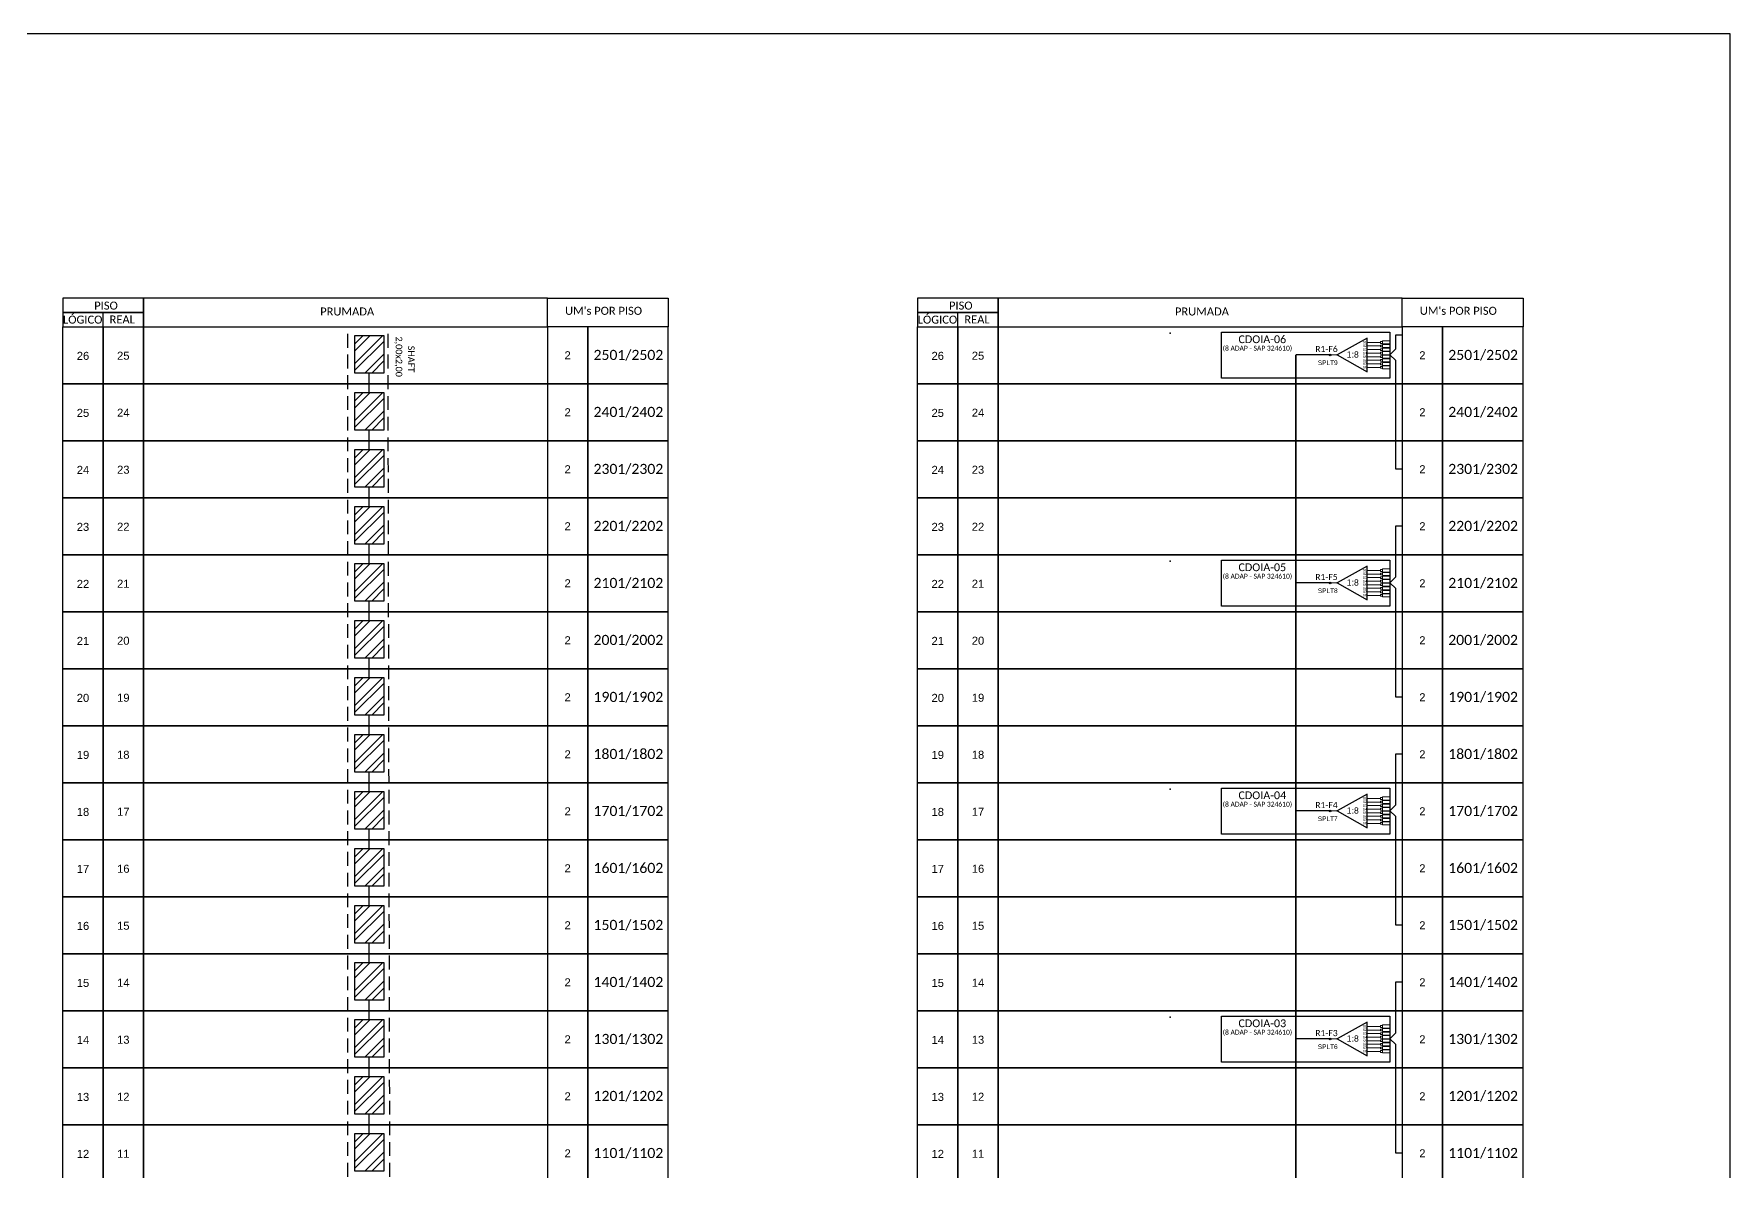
# Model space of a CAD drawing. Header units: millimetres. Extents: x 3753 to 6511, y 627 to 1221.
# Drawn here: x 4100.1 to 4591.4, y 892.2 to 1221.5 of the extents above; entities that cross this region are included whole.
import ezdxf
from ezdxf.enums import TextEntityAlignment as Align

# ---------------------------------------------------------------- set-up
doc = ezdxf.new("R2010")
doc.units = ezdxf.units.MM
doc.linetypes.add('DASHED', pattern=[0.75, 0.5, -0.25])
doc.styles.add('ARIAL', font='arial.ttf')
doc.styles.add('WMF-Calibri0', font='CALIBRI.TTF')

# ---------------------------------------------------------------- blocks, each defined once
blk = doc.blocks.new('SPLITTER_')
blk.add_point((0, 0))
at = {"style": 'ARIAL', "flags": 4}
blk.add_attdef('SPLT', (0, -3.26), '', height=1.5, dxfattribs=at)
blk = doc.blocks.new('A$C415C251F')
at = {"color": 3}
blk.add_point((0, 0), dxfattribs=at)
blk = doc.blocks.new('LEG_CDOIA8_C-SPLT_ESQ')
at = {"color": 3, "extrusion": (0, 0, -1), "xscale": -1, "zscale": -1}
blk.add_blockref('A$C415C251F', (0, 0), dxfattribs=at)
at = {"color": 1, "style": 'WMF-Calibri0', "flags": 4}
blk.add_attdef('MODELO', text='', height=1.5, dxfattribs=at).set_placement((22.54, -4.54), align=Align.CENTER)
blk.add_attdef('CDO', (21.44, -2.61), '', height=2, dxfattribs=at)
at = {"style": 'ARIAL', "flags": 4}
blk.add_attdef('SPLITAGEM', text='', height=1.5, dxfattribs=at).set_placement((18.61, -12.59), align=Align.CENTER)

msp = doc.modelspace()

# ---------------------------------------------------------------- hatches: boundary and pattern name
at = {"lineweight": 30}
h = msp.add_hatch(dxfattribs=at)
h.set_pattern_fill('STEEL', color=1, scale=1.26, style=0)
h.set_pattern_definition([(45, (-1122.4944, 402.4386), (-2.8287807, 2.8287807), []), (45, (-1122.4944, 404.439), (-2.8287807, 2.8287807), [])])
h.paths.add_polyline_path([(4193.09, 1134.15), (4201.44, 1134.15), (4201.44, 1123.29), (4193.09, 1123.29)])
h = msp.add_hatch(color=3)
h.dxf.hatch_style = 1
edge = h.paths.add_edge_path()
edge.add_arc((4475.58, 1128.52), 0.23, 0, 360)
h = msp.add_hatch(dxfattribs=at)
h.set_pattern_fill('STEEL', color=1, scale=1.26, style=0)
h.set_pattern_definition([(45, (-1122.4944, 385.9357), (-2.8287807, 2.8287807), []), (45, (-1122.4944, 387.936), (-2.8287807, 2.8287807), [])])
h.paths.add_polyline_path([(4193.09, 1117.65), (4201.44, 1117.65), (4201.44, 1106.79), (4193.09, 1106.79)])
h = msp.add_hatch(dxfattribs=at)
h.set_pattern_fill('STEEL', color=1, scale=1.26, style=0)
h.set_pattern_definition([(45, (-1122.4944, 369.433), (-2.8287807, 2.8287807), []), (45, (-1122.4944, 371.433), (-2.8287807, 2.8287807), [])])
h.paths.add_polyline_path([(4193.09, 1101.14), (4201.44, 1101.14), (4201.44, 1090.28), (4193.09, 1090.28)])
h = msp.add_hatch(dxfattribs=at)
h.set_pattern_fill('STEEL', color=1, scale=1.26, style=0)
h.set_pattern_definition([(45, (-1122.4944, 352.93), (-2.8287807, 2.8287807), []), (45, (-1122.4944, 354.9303), (-2.8287807, 2.8287807), [])])
h.paths.add_polyline_path([(4193.09, 1084.64), (4201.44, 1084.64), (4201.44, 1073.78), (4193.09, 1073.78)])
h = msp.add_hatch(dxfattribs=at)
h.set_pattern_fill('STEEL', color=1, scale=1.26, style=0)
h.set_pattern_definition([(45, (-1122.4944, 336.427), (-2.8287807, 2.8287807), []), (45, (-1122.4944, 338.4274), (-2.8287807, 2.8287807), [])])
h.paths.add_polyline_path([(4193.09, 1068.14), (4201.44, 1068.14), (4201.44, 1057.28), (4193.09, 1057.28)])
h = msp.add_hatch(color=3)
h.dxf.hatch_style = 1
edge = h.paths.add_edge_path()
edge.add_arc((4475.58, 1062.51), 0.23, 0, 360)
h = msp.add_hatch(dxfattribs=at)
h.set_pattern_fill('STEEL', color=1, scale=1.26, style=0)
h.set_pattern_definition([(45, (-1122.4944, 319.9243), (-2.8287807, 2.8287807), []), (45, (-1122.4944, 321.9246), (-2.8287807, 2.8287807), [])])
h.paths.add_polyline_path([(4193.09, 1051.64), (4201.44, 1051.64), (4201.44, 1040.78), (4193.09, 1040.78)])
h = msp.add_hatch(dxfattribs=at)
h.set_pattern_fill('STEEL', color=1, scale=1.26, style=0)
h.set_pattern_definition([(45, (-1122.4944, 303.4215), (-2.8287807, 2.8287807), []), (45, (-1122.4944, 305.4217), (-2.8287807, 2.8287807), [])])
h.paths.add_polyline_path([(4193.09, 1035.13), (4201.44, 1035.13), (4201.44, 1024.27), (4193.09, 1024.27)])
h = msp.add_hatch(dxfattribs=at)
h.set_pattern_fill('STEEL', color=1, scale=1.26, style=0)
h.set_pattern_definition([(45, (-1122.4944, 286.9186), (-2.8287807, 2.8287807), []), (45, (-1122.4944, 288.919), (-2.8287807, 2.8287807), [])])
h.paths.add_polyline_path([(4193.09, 1018.63), (4201.44, 1018.63), (4201.44, 1007.77), (4193.09, 1007.77)])
h = msp.add_hatch(dxfattribs=at)
h.set_pattern_fill('STEEL', color=1, scale=1.26, style=0)
h.set_pattern_definition([(45, (-1122.4944, 270.4158), (-2.8287807, 2.8287807), []), (45, (-1122.4944, 272.416), (-2.8287807, 2.8287807), [])])
h.paths.add_polyline_path([(4193.09, 1002.13), (4201.44, 1002.13), (4201.44, 991.27), (4193.09, 991.27)])
h = msp.add_hatch(color=3)
h.dxf.hatch_style = 1
edge = h.paths.add_edge_path()
edge.add_arc((4475.58, 996.5), 0.23, 0, 360)
h = msp.add_hatch(dxfattribs=at)
h.set_pattern_fill('STEEL', color=1, scale=1.26, style=0)
h.set_pattern_definition([(45, (-1122.4944, 253.913), (-2.8287807, 2.8287807), []), (45, (-1122.4944, 255.913), (-2.8287807, 2.8287807), [])])
h.paths.add_polyline_path([(4193.09, 985.63), (4201.44, 985.63), (4201.44, 974.76), (4193.09, 974.76)])
h = msp.add_hatch(dxfattribs=at)
h.set_pattern_fill('STEEL', color=1, scale=1.26, style=0)
h.set_pattern_definition([(45, (-1122.4944, 237.41), (-2.8287807, 2.8287807), []), (45, (-1122.4944, 239.4103), (-2.8287807, 2.8287807), [])])
h.paths.add_polyline_path([(4193.09, 969.12), (4201.44, 969.12), (4201.44, 958.26), (4193.09, 958.26)])
h = msp.add_hatch(dxfattribs=at)
h.set_pattern_fill('STEEL', color=1, scale=1.26, style=0)
h.set_pattern_definition([(45, (-1122.4944, 220.9072), (-2.8287807, 2.8287807), []), (45, (-1122.4944, 222.9075), (-2.8287807, 2.8287807), [])])
h.paths.add_polyline_path([(4193.09, 952.62), (4201.44, 952.62), (4201.44, 941.76), (4193.09, 941.76)])
h = msp.add_hatch(dxfattribs=at)
h.set_pattern_fill('STEEL', color=1, scale=1.26, style=0)
h.set_pattern_definition([(45, (-1122.4944, 204.4044), (-2.8287807, 2.8287807), []), (45, (-1122.4944, 206.4046), (-2.8287807, 2.8287807), [])])
h.paths.add_polyline_path([(4193.09, 936.12), (4201.44, 936.12), (4201.44, 925.26), (4193.09, 925.26)])
h = msp.add_hatch(color=3)
h.dxf.hatch_style = 1
edge = h.paths.add_edge_path()
edge.add_arc((4475.58, 930.49), 0.23, 0, 360)
h = msp.add_hatch(dxfattribs=at)
h.set_pattern_fill('STEEL', color=1, scale=1.26, style=0)
h.set_pattern_definition([(45, (-1122.4944, 187.9015), (-2.8287807, 2.8287807), []), (45, (-1122.4944, 189.9018), (-2.8287807, 2.8287807), [])])
h.paths.add_polyline_path([(4193.09, 919.61), (4201.44, 919.61), (4201.44, 908.75), (4193.09, 908.75)])
h = msp.add_hatch(dxfattribs=at)
h.set_pattern_fill('STEEL', color=1, scale=1.26, style=0)
h.set_pattern_definition([(45, (-1122.4944, 171.3987), (-2.8287807, 2.8287807), []), (45, (-1122.4944, 173.399), (-2.8287807, 2.8287807), [])])
h.paths.add_polyline_path([(4193.09, 903.11), (4201.44, 903.11), (4201.44, 892.25), (4193.09, 892.25)])

# ---------------------------------------------------------------- linework, layer by layer
at = {"color": 5}
msp.add_line((4475.58, 1128.52), (4465.61, 1128.52), dxfattribs=at)
at = {"linetype": 'Continuous'}
msp.add_lwpolyline([(4591.4, 1221.45), (3752.84, 1221.45), (3752.84, 627.45), (4591.4, 627.45), (4591.4, 1221.45)], dxfattribs=at)
at = {"color": 0}
for points in [[(4108.5, 1140.83), (4131.83, 1140.83), (4131.83, 1144.98), (4108.5, 1144.98)], [(4356.08, 1140.83), (4379.41, 1140.83), (4379.41, 1144.98), (4356.08, 1144.98)], [(4108.5, 1136.69), (4131.83, 1136.69), (4131.83, 1140.83), (4108.5, 1140.83)], [(4356.08, 1136.69), (4379.41, 1136.69), (4379.41, 1140.83), (4356.08, 1140.83)]]:
    msp.add_lwpolyline(points, close=True, dxfattribs=at)
for points in [[(4131.83, 1136.69), (4248.87, 1136.69), (4248.87, 1144.98), (4131.83, 1144.98), (4131.83, 1144.98), (4131.83, 1136.69)], [(4248.87, 1136.69), (4248.87, 1144.98)], [(4379.41, 1136.69), (4496.45, 1136.69), (4496.45, 1144.98), (4379.41, 1144.98), (4379.41, 1144.98), (4379.41, 1136.69)], [(4120.16, 1136.69), (4120.16, 1140.83)], [(4367.74, 1136.69), (4367.74, 1140.83)]]:
    msp.add_lwpolyline(points)
for points in [[(4248.87, 1144.98), (4283.86, 1144.98), (4283.86, 1136.69), (4248.87, 1136.69)], [(4496.45, 1144.98), (4531.44, 1144.98), (4531.44, 1136.69), (4496.45, 1136.69)], [(4108.5, 1136.69), (4120.16, 1136.69), (4120.16, 1120.18), (4108.5, 1120.18)], [(4120.16, 1136.69), (4131.83, 1136.69), (4131.83, 1120.18), (4120.16, 1120.18)], [(4131.83, 1136.69), (4248.87, 1136.69), (4248.87, 1120.18), (4131.83, 1120.18)], [(4260.53, 1136.69), (4248.87, 1136.69), (4248.87, 1120.18), (4260.53, 1120.18)], [(4283.86, 1136.69), (4260.53, 1136.69), (4260.53, 1120.18), (4283.86, 1120.18)], [(4356.08, 1136.69), (4367.74, 1136.69), (4367.74, 1120.18), (4356.08, 1120.18)], [(4367.74, 1136.69), (4379.41, 1136.69), (4379.41, 1120.18), (4367.74, 1120.18)], [(4379.41, 1136.69), (4496.45, 1136.69), (4496.45, 1120.18), (4379.41, 1120.18)], [(4508.11, 1136.69), (4496.45, 1136.69), (4496.45, 1120.18), (4508.11, 1120.18)], [(4531.44, 1136.69), (4508.11, 1136.69), (4508.11, 1120.18), (4531.44, 1120.18)], [(4108.5, 1120.18), (4120.16, 1120.18), (4120.16, 1103.68), (4108.5, 1103.68)], [(4120.16, 1120.18), (4131.83, 1120.18), (4131.83, 1103.68), (4120.16, 1103.68)], [(4131.83, 1120.18), (4248.87, 1120.18), (4248.87, 1103.68), (4131.83, 1103.68)], [(4260.53, 1120.18), (4248.87, 1120.18), (4248.87, 1103.68), (4260.53, 1103.68)], [(4283.86, 1120.18), (4260.53, 1120.18), (4260.53, 1103.68), (4283.86, 1103.68)], [(4356.08, 1120.18), (4367.74, 1120.18), (4367.74, 1103.68), (4356.08, 1103.68)], [(4367.74, 1120.18), (4379.41, 1120.18), (4379.41, 1103.68), (4367.74, 1103.68)], [(4379.41, 1120.18), (4496.45, 1120.18), (4496.45, 1103.68), (4379.41, 1103.68)], [(4508.11, 1120.18), (4496.45, 1120.18), (4496.45, 1103.68), (4508.11, 1103.68)], [(4531.44, 1120.18), (4508.11, 1120.18), (4508.11, 1103.68), (4531.44, 1103.68)], [(4108.5, 1103.68), (4120.16, 1103.68), (4120.16, 1087.18), (4108.5, 1087.18)], [(4120.16, 1103.68), (4131.83, 1103.68), (4131.83, 1087.18), (4120.16, 1087.18)], [(4131.83, 1103.68), (4248.87, 1103.68), (4248.87, 1087.18), (4131.83, 1087.18)], [(4260.53, 1103.68), (4248.87, 1103.68), (4248.87, 1087.18), (4260.53, 1087.18)], [(4283.86, 1103.68), (4260.53, 1103.68), (4260.53, 1087.18), (4283.86, 1087.18)], [(4356.08, 1103.68), (4367.74, 1103.68), (4367.74, 1087.18), (4356.08, 1087.18)], [(4367.74, 1103.68), (4379.41, 1103.68), (4379.41, 1087.18), (4367.74, 1087.18)], [(4379.41, 1103.68), (4496.45, 1103.68), (4496.45, 1087.18), (4379.41, 1087.18)], [(4508.11, 1103.68), (4496.45, 1103.68), (4496.45, 1087.18), (4508.11, 1087.18)], [(4531.44, 1103.68), (4508.11, 1103.68), (4508.11, 1087.18), (4531.44, 1087.18)], [(4108.5, 1087.18), (4120.16, 1087.18), (4120.16, 1070.67), (4108.5, 1070.67)], [(4120.16, 1087.18), (4131.83, 1087.18), (4131.83, 1070.67), (4120.16, 1070.67)], [(4131.83, 1087.18), (4248.87, 1087.18), (4248.87, 1070.67), (4131.83, 1070.67)], [(4260.53, 1087.18), (4248.87, 1087.18), (4248.87, 1070.67), (4260.53, 1070.67)], [(4283.86, 1087.18), (4260.53, 1087.18), (4260.53, 1070.67), (4283.86, 1070.67)], [(4356.08, 1087.18), (4367.74, 1087.18), (4367.74, 1070.67), (4356.08, 1070.67)], [(4367.74, 1087.18), (4379.41, 1087.18), (4379.41, 1070.67), (4367.74, 1070.67)], [(4379.41, 1087.18), (4496.45, 1087.18), (4496.45, 1070.67), (4379.41, 1070.67)], [(4508.11, 1087.18), (4496.45, 1087.18), (4496.45, 1070.67), (4508.11, 1070.67)], [(4531.44, 1087.18), (4508.11, 1087.18), (4508.11, 1070.67), (4531.44, 1070.67)], [(4108.5, 1070.67), (4120.16, 1070.67), (4120.16, 1054.17), (4108.5, 1054.17)], [(4120.16, 1070.67), (4131.83, 1070.67), (4131.83, 1054.17), (4120.16, 1054.17)], [(4131.83, 1070.67), (4248.87, 1070.67), (4248.87, 1054.17), (4131.83, 1054.17)], [(4260.53, 1070.67), (4248.87, 1070.67), (4248.87, 1054.17), (4260.53, 1054.17)], [(4283.86, 1070.67), (4260.53, 1070.67), (4260.53, 1054.17), (4283.86, 1054.17)], [(4356.08, 1070.67), (4367.74, 1070.67), (4367.74, 1054.17), (4356.08, 1054.17)], [(4367.74, 1070.67), (4379.41, 1070.67), (4379.41, 1054.17), (4367.74, 1054.17)], [(4379.41, 1070.67), (4496.45, 1070.67), (4496.45, 1054.17), (4379.41, 1054.17)], [(4508.11, 1070.67), (4496.45, 1070.67), (4496.45, 1054.17), (4508.11, 1054.17)], [(4531.44, 1070.67), (4508.11, 1070.67), (4508.11, 1054.17), (4531.44, 1054.17)], [(4108.5, 1054.17), (4120.16, 1054.17), (4120.16, 1037.67), (4108.5, 1037.67)], [(4120.16, 1054.17), (4131.83, 1054.17), (4131.83, 1037.67), (4120.16, 1037.67)], [(4131.83, 1054.17), (4248.87, 1054.17), (4248.87, 1037.67), (4131.83, 1037.67)], [(4260.53, 1054.17), (4248.87, 1054.17), (4248.87, 1037.67), (4260.53, 1037.67)], [(4283.86, 1054.17), (4260.53, 1054.17), (4260.53, 1037.67), (4283.86, 1037.67)], [(4356.08, 1054.17), (4367.74, 1054.17), (4367.74, 1037.67), (4356.08, 1037.67)], [(4367.74, 1054.17), (4379.41, 1054.17), (4379.41, 1037.67), (4367.74, 1037.67)], [(4379.41, 1054.17), (4496.45, 1054.17), (4496.45, 1037.67), (4379.41, 1037.67)], [(4508.11, 1054.17), (4496.45, 1054.17), (4496.45, 1037.67), (4508.11, 1037.67)], [(4531.44, 1054.17), (4508.11, 1054.17), (4508.11, 1037.67), (4531.44, 1037.67)], [(4108.5, 1037.67), (4120.16, 1037.67), (4120.16, 1021.17), (4108.5, 1021.17)], [(4120.16, 1037.67), (4131.83, 1037.67), (4131.83, 1021.17), (4120.16, 1021.17)], [(4131.83, 1037.67), (4248.87, 1037.67), (4248.87, 1021.17), (4131.83, 1021.17)], [(4260.53, 1037.67), (4248.87, 1037.67), (4248.87, 1021.17), (4260.53, 1021.17)], [(4283.86, 1037.67), (4260.53, 1037.67), (4260.53, 1021.17), (4283.86, 1021.17)], [(4356.08, 1037.67), (4367.74, 1037.67), (4367.74, 1021.17), (4356.08, 1021.17)], [(4367.74, 1037.67), (4379.41, 1037.67), (4379.41, 1021.17), (4367.74, 1021.17)], [(4379.41, 1037.67), (4496.45, 1037.67), (4496.45, 1021.17), (4379.41, 1021.17)], [(4508.11, 1037.67), (4496.45, 1037.67), (4496.45, 1021.17), (4508.11, 1021.17)], [(4531.44, 1037.67), (4508.11, 1037.67), (4508.11, 1021.17), (4531.44, 1021.17)], [(4108.5, 1021.17), (4120.16, 1021.17), (4120.16, 1004.66), (4108.5, 1004.66)], [(4120.16, 1021.17), (4131.83, 1021.17), (4131.83, 1004.66), (4120.16, 1004.66)], [(4131.83, 1021.17), (4248.87, 1021.17), (4248.87, 1004.66), (4131.83, 1004.66)], [(4260.53, 1021.17), (4248.87, 1021.17), (4248.87, 1004.66), (4260.53, 1004.66)], [(4283.86, 1021.17), (4260.53, 1021.17), (4260.53, 1004.66), (4283.86, 1004.66)], [(4356.08, 1021.17), (4367.74, 1021.17), (4367.74, 1004.66), (4356.08, 1004.66)], [(4367.74, 1021.17), (4379.41, 1021.17), (4379.41, 1004.66), (4367.74, 1004.66)], [(4379.41, 1021.17), (4496.45, 1021.17), (4496.45, 1004.66), (4379.41, 1004.66)], [(4508.11, 1021.17), (4496.45, 1021.17), (4496.45, 1004.66), (4508.11, 1004.66)], [(4531.44, 1021.17), (4508.11, 1021.17), (4508.11, 1004.66), (4531.44, 1004.66)], [(4108.5, 1004.66), (4120.16, 1004.66), (4120.16, 988.16), (4108.5, 988.16)], [(4120.16, 1004.66), (4131.83, 1004.66), (4131.83, 988.16), (4120.16, 988.16)], [(4131.83, 1004.66), (4248.87, 1004.66), (4248.87, 988.16), (4131.83, 988.16)], [(4260.53, 1004.66), (4248.87, 1004.66), (4248.87, 988.16), (4260.53, 988.16)], [(4283.86, 1004.66), (4260.53, 1004.66), (4260.53, 988.16), (4283.86, 988.16)], [(4356.08, 1004.66), (4367.74, 1004.66), (4367.74, 988.16), (4356.08, 988.16)], [(4367.74, 1004.66), (4379.41, 1004.66), (4379.41, 988.16), (4367.74, 988.16)], [(4379.41, 1004.66), (4496.45, 1004.66), (4496.45, 988.16), (4379.41, 988.16)], [(4508.11, 1004.66), (4496.45, 1004.66), (4496.45, 988.16), (4508.11, 988.16)], [(4531.44, 1004.66), (4508.11, 1004.66), (4508.11, 988.16), (4531.44, 988.16)], [(4108.5, 988.16), (4120.16, 988.16), (4120.16, 971.66), (4108.5, 971.66)], [(4120.16, 988.16), (4131.83, 988.16), (4131.83, 971.66), (4120.16, 971.66)], [(4131.83, 988.16), (4248.87, 988.16), (4248.87, 971.66), (4131.83, 971.66)], [(4260.53, 988.16), (4248.87, 988.16), (4248.87, 971.66), (4260.53, 971.66)], [(4283.86, 988.16), (4260.53, 988.16), (4260.53, 971.66), (4283.86, 971.66)], [(4356.08, 988.16), (4367.74, 988.16), (4367.74, 971.66), (4356.08, 971.66)], [(4367.74, 988.16), (4379.41, 988.16), (4379.41, 971.66), (4367.74, 971.66)], [(4379.41, 988.16), (4496.45, 988.16), (4496.45, 971.66), (4379.41, 971.66)], [(4508.11, 988.16), (4496.45, 988.16), (4496.45, 971.66), (4508.11, 971.66)], [(4531.44, 988.16), (4508.11, 988.16), (4508.11, 971.66), (4531.44, 971.66)], [(4108.5, 971.66), (4120.16, 971.66), (4120.16, 955.15), (4108.5, 955.15)], [(4120.16, 971.66), (4131.83, 971.66), (4131.83, 955.15), (4120.16, 955.15)], [(4131.83, 971.66), (4248.87, 971.66), (4248.87, 955.15), (4131.83, 955.15)], [(4260.53, 971.66), (4248.87, 971.66), (4248.87, 955.15), (4260.53, 955.15)], [(4283.86, 971.66), (4260.53, 971.66), (4260.53, 955.15), (4283.86, 955.15)], [(4356.08, 971.66), (4367.74, 971.66), (4367.74, 955.15), (4356.08, 955.15)], [(4367.74, 971.66), (4379.41, 971.66), (4379.41, 955.15), (4367.74, 955.15)], [(4379.41, 971.66), (4496.45, 971.66), (4496.45, 955.15), (4379.41, 955.15)], [(4508.11, 971.66), (4496.45, 971.66), (4496.45, 955.15), (4508.11, 955.15)], [(4531.44, 971.66), (4508.11, 971.66), (4508.11, 955.15), (4531.44, 955.15)], [(4108.5, 955.15), (4120.16, 955.15), (4120.16, 938.65), (4108.5, 938.65)], [(4120.16, 955.15), (4131.83, 955.15), (4131.83, 938.65), (4120.16, 938.65)], [(4131.83, 955.15), (4248.87, 955.15), (4248.87, 938.65), (4131.83, 938.65)], [(4260.53, 955.15), (4248.87, 955.15), (4248.87, 938.65), (4260.53, 938.65)], [(4283.86, 955.15), (4260.53, 955.15), (4260.53, 938.65), (4283.86, 938.65)], [(4356.08, 955.15), (4367.74, 955.15), (4367.74, 938.65), (4356.08, 938.65)], [(4367.74, 955.15), (4379.41, 955.15), (4379.41, 938.65), (4367.74, 938.65)], [(4379.41, 955.15), (4496.45, 955.15), (4496.45, 938.65), (4379.41, 938.65)], [(4508.11, 955.15), (4496.45, 955.15), (4496.45, 938.65), (4508.11, 938.65)], [(4531.44, 955.15), (4508.11, 955.15), (4508.11, 938.65), (4531.44, 938.65)], [(4108.5, 938.65), (4120.16, 938.65), (4120.16, 922.15), (4108.5, 922.15)], [(4120.16, 938.65), (4131.83, 938.65), (4131.83, 922.15), (4120.16, 922.15)], [(4131.83, 938.65), (4248.87, 938.65), (4248.87, 922.15), (4131.83, 922.15)], [(4260.53, 938.65), (4248.87, 938.65), (4248.87, 922.15), (4260.53, 922.15)], [(4283.86, 938.65), (4260.53, 938.65), (4260.53, 922.15), (4283.86, 922.15)], [(4356.08, 938.65), (4367.74, 938.65), (4367.74, 922.15), (4356.08, 922.15)], [(4367.74, 938.65), (4379.41, 938.65), (4379.41, 922.15), (4367.74, 922.15)], [(4379.41, 938.65), (4496.45, 938.65), (4496.45, 922.15), (4379.41, 922.15)], [(4508.11, 938.65), (4496.45, 938.65), (4496.45, 922.15), (4508.11, 922.15)], [(4531.44, 938.65), (4508.11, 938.65), (4508.11, 922.15), (4531.44, 922.15)], [(4108.5, 922.15), (4120.16, 922.15), (4120.16, 905.65), (4108.5, 905.65)], [(4120.16, 922.15), (4131.83, 922.15), (4131.83, 905.65), (4120.16, 905.65)], [(4131.83, 922.15), (4248.87, 922.15), (4248.87, 905.65), (4131.83, 905.65)], [(4260.53, 922.15), (4248.87, 922.15), (4248.87, 905.65), (4260.53, 905.65)], [(4283.86, 922.15), (4260.53, 922.15), (4260.53, 905.65), (4283.86, 905.65)], [(4356.08, 922.15), (4367.74, 922.15), (4367.74, 905.65), (4356.08, 905.65)], [(4367.74, 922.15), (4379.41, 922.15), (4379.41, 905.65), (4367.74, 905.65)], [(4379.41, 922.15), (4496.45, 922.15), (4496.45, 905.65), (4379.41, 905.65)], [(4508.11, 922.15), (4496.45, 922.15), (4496.45, 905.65), (4508.11, 905.65)], [(4531.44, 922.15), (4508.11, 922.15), (4508.11, 905.65), (4531.44, 905.65)], [(4108.5, 905.65), (4120.16, 905.65), (4120.16, 889.14), (4108.5, 889.14)], [(4120.16, 905.65), (4131.83, 905.65), (4131.83, 889.14), (4120.16, 889.14)], [(4131.83, 905.65), (4248.87, 905.65), (4248.87, 889.14), (4131.83, 889.14)], [(4260.53, 905.65), (4248.87, 905.65), (4248.87, 889.14), (4260.53, 889.14)], [(4283.86, 905.65), (4260.53, 905.65), (4260.53, 889.14), (4283.86, 889.14)], [(4356.08, 905.65), (4367.74, 905.65), (4367.74, 889.14), (4356.08, 889.14)], [(4367.74, 905.65), (4379.41, 905.65), (4379.41, 889.14), (4367.74, 889.14)], [(4379.41, 905.65), (4496.45, 905.65), (4496.45, 889.14), (4379.41, 889.14)], [(4508.11, 905.65), (4496.45, 905.65), (4496.45, 889.14), (4508.11, 889.14)], [(4531.44, 905.65), (4508.11, 905.65), (4508.11, 889.14), (4531.44, 889.14)]]:
    msp.add_lwpolyline(points, close=True)
at = {"color": 1, "linetype": 'DASHED', "ltscale": 8}
for points in [[(4190.99, 740.62), (4190.99, 1136.69)], [(4203.54, 740.62), (4202.68, 1136.69)]]:
    msp.add_lwpolyline(points, dxfattribs=at)
at = {"color": 1}
for points in [[(4444.05, 1135.1), (4492.84, 1135.1), (4492.84, 1121.8), (4444.05, 1121.8)], [(4444.05, 1069.09), (4492.84, 1069.09), (4492.84, 1055.79), (4444.05, 1055.79)], [(4444.05, 1003.07), (4492.84, 1003.07), (4492.84, 989.78), (4444.05, 989.78)], [(4444.05, 937.06), (4492.84, 937.06), (4492.84, 923.76), (4444.05, 923.76)]]:
    msp.add_lwpolyline(points, close=True, dxfattribs=at)
at = {"color": 1, "lineweight": 30}
for points in [[(4193.09, 1134.15), (4201.44, 1134.15), (4201.44, 1123.29), (4193.09, 1123.29)], [(4193.09, 1117.65), (4201.44, 1117.65), (4201.44, 1106.79), (4193.09, 1106.79)], [(4193.09, 1101.14), (4201.44, 1101.14), (4201.44, 1090.28), (4193.09, 1090.28)], [(4193.09, 1084.64), (4201.44, 1084.64), (4201.44, 1073.78), (4193.09, 1073.78)], [(4193.09, 1068.14), (4201.44, 1068.14), (4201.44, 1057.28), (4193.09, 1057.28)], [(4193.09, 1051.64), (4201.44, 1051.64), (4201.44, 1040.78), (4193.09, 1040.78)], [(4193.09, 1035.13), (4201.44, 1035.13), (4201.44, 1024.27), (4193.09, 1024.27)], [(4193.09, 1018.63), (4201.44, 1018.63), (4201.44, 1007.77), (4193.09, 1007.77)], [(4193.09, 1002.13), (4201.44, 1002.13), (4201.44, 991.27), (4193.09, 991.27)], [(4193.09, 985.63), (4201.44, 985.63), (4201.44, 974.76), (4193.09, 974.76)], [(4193.09, 969.12), (4201.44, 969.12), (4201.44, 958.26), (4193.09, 958.26)], [(4193.09, 952.62), (4201.44, 952.62), (4201.44, 941.76), (4193.09, 941.76)], [(4193.09, 936.12), (4201.44, 936.12), (4201.44, 925.26), (4193.09, 925.26)], [(4193.09, 919.61), (4201.44, 919.61), (4201.44, 908.75), (4193.09, 908.75)], [(4193.09, 903.11), (4201.44, 903.11), (4201.44, 892.25), (4193.09, 892.25)]]:
    msp.add_lwpolyline(points, close=True, dxfattribs=at)
at = {"color": 1}
for points in [[(4486.24, 1133.4), (4477.58, 1128.52), (4486.24, 1123.64), (4486.24, 1133.4)], [(4486.24, 1067.39), (4477.58, 1062.51), (4486.24, 1057.63), (4486.24, 1067.39)], [(4486.24, 1001.38), (4477.58, 996.5), (4486.24, 991.62), (4486.24, 1001.38)], [(4486.24, 935.37), (4477.58, 930.49), (4486.24, 925.61), (4486.24, 935.37)]]:
    msp.add_lwpolyline(points, dxfattribs=at)
at = {"color": 3, "lineweight": 0}
for points in [[(4490.16, 1132.14), (4486.24, 1132.14)], [(4486.24, 1131.11), (4490.16, 1131.11)], [(4486.24, 1130.07), (4490.16, 1130.07)], [(4490.68, 1132.58), (4490.68, 1131.7)], [(4490.68, 1132.58), (4492.84, 1132.58)], [(4490.68, 1131.7), (4492.84, 1131.7)], [(4490.68, 1131.55), (4490.68, 1130.66)], [(4490.68, 1131.55), (4492.84, 1131.55)], [(4490.68, 1130.66), (4492.84, 1130.66)], [(4490.68, 1130.51), (4490.68, 1129.63)], [(4490.68, 1130.51), (4492.84, 1130.51)], [(4486.24, 1129.04), (4490.16, 1129.04)], [(4486.24, 1128.01), (4490.16, 1128.01)], [(4486.24, 1126.97), (4490.16, 1126.97)], [(4486.24, 1125.94), (4490.16, 1125.94)], [(4490.68, 1129.63), (4492.84, 1129.63)], [(4490.68, 1129.48), (4490.68, 1128.6)], [(4490.68, 1129.48), (4492.84, 1129.48)], [(4490.68, 1128.6), (4492.84, 1128.6)], [(4490.68, 1128.45), (4490.68, 1127.56)], [(4490.68, 1128.45), (4492.84, 1128.45)], [(4490.68, 1127.56), (4492.84, 1127.56)], [(4490.68, 1127.41), (4490.68, 1126.53)], [(4490.68, 1127.41), (4492.84, 1127.41)], [(4490.68, 1126.53), (4492.84, 1126.53)], [(4490.68, 1126.38), (4490.68, 1125.5)], [(4490.68, 1126.38), (4492.84, 1126.38)], [(4490.68, 1125.5), (4492.84, 1125.5)], [(4490.68, 1125.35), (4490.68, 1124.46)], [(4490.68, 1125.35), (4492.84, 1125.35)], [(4486.24, 1124.91), (4490.16, 1124.91)], [(4490.68, 1124.46), (4492.84, 1124.46)], [(4490.16, 1066.13), (4486.24, 1066.13)], [(4490.68, 1066.57), (4490.68, 1065.68)], [(4490.68, 1066.57), (4492.84, 1066.57)], [(4486.24, 1065.09), (4490.16, 1065.09)], [(4486.24, 1064.06), (4490.16, 1064.06)], [(4486.24, 1063.03), (4490.16, 1063.03)], [(4486.24, 1061.99), (4490.16, 1061.99)], [(4490.68, 1065.68), (4492.84, 1065.68)], [(4490.68, 1065.54), (4490.68, 1064.65)], [(4490.68, 1065.54), (4492.84, 1065.54)], [(4490.68, 1064.65), (4492.84, 1064.65)], [(4490.68, 1064.5), (4490.68, 1063.62)], [(4490.68, 1064.5), (4492.84, 1064.5)], [(4490.68, 1063.62), (4492.84, 1063.62)], [(4490.68, 1063.47), (4490.68, 1062.59)], [(4490.68, 1063.47), (4492.84, 1063.47)], [(4490.68, 1062.59), (4492.84, 1062.59)], [(4490.68, 1062.44), (4490.68, 1061.55)], [(4490.68, 1062.44), (4492.84, 1062.44)], [(4490.68, 1061.55), (4492.84, 1061.55)], [(4490.68, 1061.4), (4490.68, 1060.52)], [(4490.68, 1061.4), (4492.84, 1061.4)], [(4486.24, 1060.96), (4490.16, 1060.96)], [(4486.24, 1059.93), (4490.16, 1059.93)], [(4486.24, 1058.9), (4490.16, 1058.9)], [(4490.68, 1060.52), (4492.84, 1060.52)], [(4490.68, 1060.37), (4490.68, 1059.49)], [(4490.68, 1060.37), (4492.84, 1060.37)], [(4490.68, 1059.49), (4492.84, 1059.49)], [(4490.68, 1059.34), (4490.68, 1058.45)], [(4490.68, 1059.34), (4492.84, 1059.34)], [(4490.68, 1058.45), (4492.84, 1058.45)], [(4490.16, 1000.12), (4486.24, 1000.12)], [(4486.24, 999.08), (4490.16, 999.08)], [(4486.24, 998.05), (4490.16, 998.05)], [(4490.68, 1000.56), (4490.68, 999.67)], [(4490.68, 1000.56), (4492.84, 1000.56)], [(4490.68, 999.67), (4492.84, 999.67)], [(4490.68, 999.52), (4490.68, 998.64)], [(4490.68, 999.52), (4492.84, 999.52)], [(4490.68, 998.64), (4492.84, 998.64)], [(4490.68, 998.49), (4490.68, 997.61)], [(4490.68, 998.49), (4492.84, 998.49)], [(4490.68, 997.61), (4492.84, 997.61)], [(4490.68, 997.46), (4490.68, 996.57)], [(4490.68, 997.46), (4492.84, 997.46)], [(4486.24, 997.02), (4490.16, 997.02)], [(4486.24, 995.98), (4490.16, 995.98)], [(4486.24, 994.95), (4490.16, 994.95)], [(4486.24, 993.92), (4490.16, 993.92)], [(4486.24, 992.88), (4490.16, 992.88)], [(4490.68, 996.57), (4492.84, 996.57)], [(4490.68, 996.43), (4490.68, 995.54)], [(4490.68, 996.43), (4492.84, 996.43)], [(4490.68, 995.54), (4492.84, 995.54)], [(4490.68, 995.39), (4490.68, 994.51)], [(4490.68, 995.39), (4492.84, 995.39)], [(4490.68, 994.51), (4492.84, 994.51)], [(4490.68, 994.36), (4490.68, 993.48)], [(4490.68, 994.36), (4492.84, 994.36)], [(4490.68, 993.48), (4492.84, 993.48)], [(4490.68, 993.33), (4490.68, 992.44)], [(4490.68, 993.33), (4492.84, 993.33)], [(4490.68, 992.44), (4492.84, 992.44)], [(4490.16, 934.1), (4486.24, 934.1)], [(4490.68, 934.55), (4490.68, 933.66)], [(4490.68, 934.55), (4492.84, 934.55)], [(4490.68, 933.66), (4492.84, 933.66)], [(4490.68, 933.51), (4490.68, 932.63)], [(4490.68, 933.51), (4492.84, 933.51)], [(4486.24, 933.07), (4490.16, 933.07)], [(4486.24, 932.04), (4490.16, 932.04)], [(4486.24, 931), (4490.16, 931)], [(4486.24, 929.97), (4490.16, 929.97)], [(4486.24, 928.94), (4490.16, 928.94)], [(4490.68, 932.63), (4492.84, 932.63)], [(4490.68, 932.48), (4490.68, 931.6)], [(4490.68, 932.48), (4492.84, 932.48)], [(4490.68, 931.6), (4492.84, 931.6)], [(4490.68, 931.45), (4490.68, 930.56)], [(4490.68, 931.45), (4492.84, 931.45)], [(4490.68, 930.56), (4492.84, 930.56)], [(4490.68, 930.41), (4490.68, 929.53)], [(4490.68, 930.41), (4492.84, 930.41)], [(4490.68, 929.53), (4492.84, 929.53)], [(4490.68, 929.38), (4490.68, 928.5)], [(4490.68, 929.38), (4492.84, 929.38)], [(4486.24, 927.91), (4490.16, 927.91)], [(4486.24, 926.87), (4490.16, 926.87)], [(4490.68, 928.5), (4492.84, 928.5)], [(4490.68, 928.35), (4490.68, 927.46)], [(4490.68, 928.35), (4492.84, 928.35)], [(4490.68, 927.46), (4492.84, 927.46)], [(4490.68, 927.31), (4490.68, 926.43)], [(4490.68, 927.31), (4492.84, 927.31)], [(4490.68, 926.43), (4492.84, 926.43)]]:
    msp.add_lwpolyline(points, dxfattribs=at)
for points in [[(4490.16, 1132.39), (4490.68, 1132.39), (4490.68, 1131.88), (4490.16, 1131.88)], [(4490.16, 1131.36), (4490.68, 1131.36), (4490.68, 1130.85), (4490.16, 1130.85)], [(4490.16, 1130.33), (4490.68, 1130.33), (4490.68, 1129.82), (4490.16, 1129.82)], [(4490.16, 1129.3), (4490.68, 1129.3), (4490.68, 1128.78), (4490.16, 1128.78)], [(4490.16, 1128.26), (4490.68, 1128.26), (4490.68, 1127.75), (4490.16, 1127.75)], [(4490.16, 1127.23), (4490.68, 1127.23), (4490.68, 1126.72), (4490.16, 1126.72)], [(4490.16, 1126.2), (4490.68, 1126.2), (4490.68, 1125.68), (4490.16, 1125.68)], [(4490.16, 1125.16), (4490.68, 1125.16), (4490.68, 1124.65), (4490.16, 1124.65)], [(4490.16, 1066.38), (4490.68, 1066.38), (4490.68, 1065.87), (4490.16, 1065.87)], [(4490.16, 1065.35), (4490.68, 1065.35), (4490.68, 1064.84), (4490.16, 1064.84)], [(4490.16, 1064.32), (4490.68, 1064.32), (4490.68, 1063.8), (4490.16, 1063.8)], [(4490.16, 1063.28), (4490.68, 1063.28), (4490.68, 1062.77), (4490.16, 1062.77)], [(4490.16, 1062.25), (4490.68, 1062.25), (4490.68, 1061.74), (4490.16, 1061.74)], [(4490.16, 1061.22), (4490.68, 1061.22), (4490.68, 1060.7), (4490.16, 1060.7)], [(4490.16, 1060.19), (4490.68, 1060.19), (4490.68, 1059.67), (4490.16, 1059.67)], [(4490.16, 1059.15), (4490.68, 1059.15), (4490.68, 1058.64), (4490.16, 1058.64)], [(4490.16, 1000.37), (4490.68, 1000.37), (4490.68, 999.86), (4490.16, 999.86)], [(4490.16, 999.34), (4490.68, 999.34), (4490.68, 998.83), (4490.16, 998.83)], [(4490.16, 998.31), (4490.68, 998.31), (4490.68, 997.79), (4490.16, 997.79)], [(4490.16, 997.27), (4490.68, 997.27), (4490.68, 996.76), (4490.16, 996.76)], [(4490.16, 996.24), (4490.68, 996.24), (4490.68, 995.73), (4490.16, 995.73)], [(4490.16, 995.21), (4490.68, 995.21), (4490.68, 994.69), (4490.16, 994.69)], [(4490.16, 994.17), (4490.68, 994.17), (4490.68, 993.66), (4490.16, 993.66)], [(4490.16, 993.14), (4490.68, 993.14), (4490.68, 992.63), (4490.16, 992.63)], [(4490.16, 934.36), (4490.68, 934.36), (4490.68, 933.85), (4490.16, 933.85)], [(4490.16, 933.33), (4490.68, 933.33), (4490.68, 932.81), (4490.16, 932.81)], [(4490.16, 932.29), (4490.68, 932.29), (4490.68, 931.78), (4490.16, 931.78)], [(4490.16, 931.26), (4490.68, 931.26), (4490.68, 930.75), (4490.16, 930.75)], [(4490.16, 930.23), (4490.68, 930.23), (4490.68, 929.72), (4490.16, 929.72)], [(4490.16, 929.2), (4490.68, 929.2), (4490.68, 928.68), (4490.16, 928.68)], [(4490.16, 928.16), (4490.68, 928.16), (4490.68, 927.65), (4490.16, 927.65)], [(4490.16, 927.13), (4490.68, 927.13), (4490.68, 926.62), (4490.16, 926.62)]]:
    msp.add_lwpolyline(points, close=True, dxfattribs=at)
at = {"color": 3}
for points in [[(4494.6, 1096.75), (4494.6, 1126.91), (4492.84, 1128.6), (4494.6, 1130.29), (4494.6, 1130.29), (4494.6, 1134.33)], [(4494.6, 1130.29), (4494.6, 1134.33), (4496.45, 1134.33)], [(4494.6, 1130.29), (4494.6, 1133.75)], [(4494.6, 1124.54), (4494.6, 1126.91)], [(4197.26, 1117.65), (4197.26, 1123.29)], [(4197.26, 1101.14), (4197.26, 1106.79)], [(4496.45, 1095.43), (4494.6, 1095.43), (4494.6, 1096.75)], [(4197.26, 1084.64), (4197.26, 1090.28)], [(4494.6, 1064.27), (4494.6, 1079.09), (4496.45, 1079.09)], [(4197.26, 1068.14), (4197.26, 1073.78)], [(4494.6, 1030.74), (4494.6, 1060.9), (4492.84, 1062.59), (4494.6, 1064.27), (4494.6, 1064.27), (4494.6, 1074.34)], [(4197.26, 1051.64), (4197.26, 1057.28)], [(4197.26, 1035.13), (4197.26, 1040.78)], [(4496.45, 1029.42), (4494.6, 1029.42), (4494.6, 1030.74)], [(4197.26, 1018.63), (4197.26, 1024.27)], [(4494.6, 998.26), (4494.6, 1013.08), (4496.45, 1013.08)], [(4197.26, 1002.13), (4197.26, 1007.77)], [(4494.6, 964.73), (4494.6, 994.89), (4492.84, 996.57), (4494.6, 998.26), (4494.6, 998.26), (4494.6, 1008.33)], [(4197.26, 985.63), (4197.26, 991.27)], [(4197.26, 969.12), (4197.26, 974.76)], [(4496.45, 963.41), (4494.6, 963.41), (4494.6, 964.73)], [(4197.26, 952.62), (4197.26, 958.26)], [(4494.6, 932.25), (4494.6, 947.07), (4496.45, 947.07)], [(4197.26, 936.12), (4197.26, 941.76)], [(4494.6, 898.71), (4494.6, 928.87), (4492.84, 930.56), (4494.6, 932.25), (4494.6, 932.25), (4494.6, 942.31)], [(4197.26, 919.61), (4197.26, 925.26)], [(4197.26, 903.11), (4197.26, 908.75)], [(4496.45, 897.39), (4494.6, 897.39), (4494.6, 898.71)]]:
    msp.add_lwpolyline(points, dxfattribs=at)
at = {"color": 5, "const_width": 0.42}
msp.add_lwpolyline([(4465.61, 1128.52), (4465.61, 726.29)], dxfattribs=at)
at = {"color": 1, "lineweight": 0}
for points in [[(4477.58, 1128.52), (4475.58, 1128.52)], [(4477.58, 1062.51), (4475.58, 1062.51)], [(4477.58, 996.5), (4475.58, 996.5)], [(4477.58, 930.49), (4475.58, 930.49)]]:
    msp.add_lwpolyline(points, dxfattribs=at)
at = {"color": 5}
for points in [[(4475.58, 1062.51), (4465.61, 1062.51)], [(4475.58, 996.5), (4465.61, 996.5)], [(4475.58, 930.49), (4465.61, 930.49)]]:
    msp.add_lwpolyline(points, dxfattribs=at)
at = {"color": 3}
for centre in [(4475.58, 1128.52), (4475.58, 1062.51), (4475.58, 996.5), (4475.58, 930.49)]:
    msp.add_circle(centre, 0.23, dxfattribs=at)

# ---------------------------------------------------------------- block references
ref = msp.add_blockref('LEG_CDOIA8_C-SPLT_ESQ', (4429.25, 1134.86), dxfattribs=dict(at, xscale=1.119999999999891, yscale=1.120000000000232, zscale=1.12))
ref.add_attrib('CDO', 'CDOIA-06', (4449, 1131.94), dxfattribs={"color": 1, "height": 2.24, "style": 'WMF-Calibri0'})
ref.add_attrib('MODELO', '(8 ADAP - SAP 324610)', dxfattribs={"color": 1, "height": 1.4, "style": 'WMF-Calibri0'}).set_placement((4454.5, 1129.78), align=Align.CENTER)
ref = msp.add_blockref('SPLITTER_', (4477.58, 1128.52), dxfattribs=dict(xscale=-0.8960000000006403, yscale=0.8960000000001855, zscale=0.8960000000000001))
ref.add_attrib('SPLT', 'SPLT9', (4472, 1125.6), dxfattribs={"height": 1.344, "style": 'ARIAL'})
ref = msp.add_blockref('LEG_CDOIA8_C-SPLT_ESQ', (4429.25, 1068.85), dxfattribs=dict(at, xscale=1.119999999999891, yscale=1.120000000000232, zscale=1.12))
ref.add_attrib('CDO', 'CDOIA-05', (4449, 1065.93), dxfattribs={"color": 1, "height": 2.24, "style": 'WMF-Calibri0'})
ref.add_attrib('MODELO', '(8 ADAP - SAP 324610)', dxfattribs={"color": 1, "height": 1.4, "style": 'WMF-Calibri0'}).set_placement((4454.5, 1063.77), align=Align.CENTER)
ref = msp.add_blockref('SPLITTER_', (4477.58, 1062.51), dxfattribs=dict(xscale=-0.8960000000006403, yscale=0.8960000000001855, zscale=0.8960000000000001))
ref.add_attrib('SPLT', 'SPLT8', (4472, 1059.59), dxfattribs={"height": 1.344, "style": 'ARIAL'})
ref = msp.add_blockref('LEG_CDOIA8_C-SPLT_ESQ', (4429.25, 1002.84), dxfattribs=dict(at, xscale=1.119999999999891, yscale=1.120000000000232, zscale=1.12))
ref.add_attrib('CDO', 'CDOIA-04', (4449, 999.92), dxfattribs={"color": 1, "height": 2.24, "style": 'WMF-Calibri0'})
ref.add_attrib('MODELO', '(8 ADAP - SAP 324610)', dxfattribs={"color": 1, "height": 1.4, "style": 'WMF-Calibri0'}).set_placement((4454.5, 997.76), align=Align.CENTER)
ref = msp.add_blockref('SPLITTER_', (4477.58, 996.5), dxfattribs=dict(xscale=-0.8960000000006403, yscale=0.8960000000001855, zscale=0.8960000000000001))
ref.add_attrib('SPLT', 'SPLT7', (4472, 993.58), dxfattribs={"height": 1.344, "style": 'ARIAL'})
ref = msp.add_blockref('LEG_CDOIA8_C-SPLT_ESQ', (4429.25, 936.83), dxfattribs=dict(at, xscale=1.119999999999891, yscale=1.120000000000232, zscale=1.12))
ref.add_attrib('CDO', 'CDOIA-03', (4449, 933.91), dxfattribs={"color": 1, "height": 2.24, "style": 'WMF-Calibri0'})
ref.add_attrib('MODELO', '(8 ADAP - SAP 324610)', dxfattribs={"color": 1, "height": 1.4, "style": 'WMF-Calibri0'}).set_placement((4454.5, 931.75), align=Align.CENTER)
ref = msp.add_blockref('SPLITTER_', (4477.58, 930.49), dxfattribs=dict(xscale=-0.8960000000006403, yscale=0.8960000000001855, zscale=0.8960000000000001))
ref.add_attrib('SPLT', 'SPLT6', (4472, 927.57), dxfattribs={"height": 1.344, "style": 'ARIAL'})

# ---------------------------------------------------------------- texts
at = {"color": 0, "style": 'WMF-Calibri0'}
for s, height, p in [('  LÓGICO', 2.318, (4106.9, 1137.59)), ('     PISO', 2.318, (4113.5, 1141.65)), ('    REAL', 2.318, (4118.76, 1137.64)), ('PRUMADA', 2.318, (4183.03, 1139.94)), ("UM's POR PISO", 2.3184, (4253.96, 1140.14)), ('  LÓGICO', 2.318, (4354.48, 1137.59)), ('     PISO', 2.318, (4361.08, 1141.65)), ('    REAL', 2.318, (4366.34, 1137.64)), ('PRUMADA', 2.318, (4430.61, 1139.94)), ("UM's POR PISO", 2.3184, (4501.54, 1140.14))]:
    msp.add_text(s, height=height, dxfattribs=at).set_placement(p)
at = {"color": 7, "style": 'WMF-Calibri0'}
for s, p in [('2,00x2,00 ', (4204.91, 1133.87)), ('SHAFT', (4208.48, 1131.18))]:
    msp.add_text(s, height=1.89, rotation=270, dxfattribs=at).set_placement(p)
at = {"color": 5, "style": 'WMF-Calibri0'}
for s, p in [('R1-F6', (4471.26, 1129.35)), ('R1-F5', (4471.26, 1063.34)), ('R1-F4', (4471.26, 997.32)), ('R1-F3', (4471.26, 931.31))]:
    msp.add_text(s, height=1.792, dxfattribs=at).set_placement(p)
at = {"color": 1, "style": 'ARIAL'}
for s, height, p in [('S1', 0.672, (4485.01, 1131.9)), ('S2', 0.672, (4485.01, 1130.83)), ('S3', 0.672, (4485.01, 1129.75)), ('1:8', 1.792, (4480.38, 1127.76)), ('S4', 0.672, (4485.01, 1128.69)), ('S5', 0.672, (4485.01, 1127.61)), ('S6', 0.672, (4485.01, 1126.6)), ('S7', 0.672, (4485.01, 1125.62)), ('S8', 0.672, (4485.01, 1124.62)), ('S1', 0.672, (4485.01, 1065.89)), ('1:8', 1.792, (4480.38, 1061.75)), ('S2', 0.672, (4485.01, 1064.82)), ('S3', 0.672, (4485.01, 1063.74)), ('S4', 0.672, (4485.01, 1062.68)), ('S5', 0.672, (4485.01, 1061.6)), ('S6', 0.672, (4485.01, 1060.59)), ('S7', 0.672, (4485.01, 1059.61)), ('S8', 0.672, (4485.01, 1058.61)), ('1:8', 1.792, (4480.38, 995.74)), ('S1', 0.672, (4485.01, 999.87)), ('S2', 0.672, (4485.01, 998.81)), ('S3', 0.672, (4485.01, 997.73)), ('S4', 0.672, (4485.01, 996.67)), ('S5', 0.672, (4485.01, 995.59)), ('S6', 0.672, (4485.01, 994.58)), ('S7', 0.672, (4485.01, 993.6)), ('S8', 0.672, (4485.01, 992.6)), ('S1', 0.672, (4485.01, 933.86)), ('S2', 0.672, (4485.01, 932.8)), ('1:8', 1.792, (4480.38, 929.73)), ('S3', 0.672, (4485.01, 931.71)), ('S4', 0.672, (4485.01, 930.66)), ('S5', 0.672, (4485.01, 929.57)), ('S6', 0.672, (4485.01, 928.57)), ('S7', 0.672, (4485.01, 927.59)), ('S8', 0.672, (4485.01, 926.59))]:
    msp.add_text(s, height=height, dxfattribs=at).set_placement(p)
at = {"style": 'ARIAL'}
for s, height, p in [('26', 2.318, (4114.33, 1128.26)), ('25', 2.318, (4126, 1128.3)), ('2', 2.32, (4254.7, 1128.43)), ('26', 2.318, (4361.91, 1128.26)), ('25', 2.318, (4373.57, 1128.3)), ('2', 2.32, (4502.28, 1128.43)), ('25', 2.318, (4114.33, 1111.75)), ('24', 2.318, (4126, 1111.8)), ('2', 2.32, (4254.7, 1111.93)), ('25', 2.318, (4361.91, 1111.75)), ('24', 2.318, (4373.57, 1111.8)), ('2', 2.32, (4502.28, 1111.93)), ('24', 2.318, (4114.33, 1095.25)), ('23', 2.318, (4126, 1095.29)), ('2', 2.32, (4254.7, 1095.43)), ('24', 2.318, (4361.91, 1095.25)), ('23', 2.318, (4373.57, 1095.29)), ('2', 2.32, (4502.28, 1095.43)), ('23', 2.318, (4114.33, 1078.75)), ('22', 2.318, (4126, 1078.79)), ('2', 2.32, (4254.7, 1078.93)), ('23', 2.318, (4361.91, 1078.75)), ('22', 2.318, (4373.57, 1078.79)), ('2', 2.32, (4502.28, 1078.93)), ('22', 2.318, (4114.33, 1062.24)), ('21', 2.318, (4126, 1062.29)), ('2', 2.32, (4254.7, 1062.42)), ('22', 2.318, (4361.91, 1062.24)), ('21', 2.318, (4373.57, 1062.29)), ('2', 2.32, (4502.28, 1062.42)), ('21', 2.318, (4114.33, 1045.74)), ('20', 2.318, (4126, 1045.79)), ('2', 2.32, (4254.7, 1045.92)), ('21', 2.318, (4361.91, 1045.74)), ('20', 2.318, (4373.57, 1045.79)), ('2', 2.32, (4502.28, 1045.92)), ('20', 2.318, (4114.33, 1029.24)), ('19', 2.318, (4126, 1029.28)), ('2', 2.32, (4254.7, 1029.42)), ('20', 2.318, (4361.91, 1029.24)), ('19', 2.318, (4373.57, 1029.28)), ('2', 2.32, (4502.28, 1029.42)), ('19', 2.318, (4114.33, 1012.74)), ('18', 2.318, (4126, 1012.78)), ('2', 2.32, (4254.7, 1012.91)), ('19', 2.318, (4361.91, 1012.74)), ('18', 2.318, (4373.57, 1012.78)), ('2', 2.32, (4502.28, 1012.91)), ('18', 2.318, (4114.33, 996.23)), ('17', 2.318, (4126, 996.28)), ('2', 2.32, (4254.7, 996.41)), ('18', 2.318, (4361.91, 996.23)), ('17', 2.318, (4373.57, 996.28)), ('2', 2.32, (4502.28, 996.41)), ('17', 2.318, (4114.33, 979.73)), ('16', 2.318, (4126, 979.77)), ('2', 2.32, (4254.7, 979.91)), ('17', 2.318, (4361.91, 979.73)), ('16', 2.318, (4373.57, 979.77)), ('2', 2.32, (4502.28, 979.91)), ('16', 2.318, (4114.33, 963.23)), ('15', 2.318, (4126, 963.27)), ('2', 2.32, (4254.7, 963.41)), ('16', 2.318, (4361.91, 963.23)), ('15', 2.318, (4373.57, 963.27)), ('2', 2.32, (4502.28, 963.41)), ('15', 2.318, (4114.33, 946.72)), ('14', 2.318, (4126, 946.77)), ('2', 2.32, (4254.7, 946.9)), ('15', 2.318, (4361.91, 946.72)), ('14', 2.318, (4373.57, 946.77)), ('2', 2.32, (4502.28, 946.9)), ('14', 2.318, (4114.33, 930.22)), ('13', 2.318, (4126, 930.27)), ('2', 2.32, (4254.7, 930.4)), ('14', 2.318, (4361.91, 930.22)), ('13', 2.318, (4373.57, 930.27)), ('2', 2.32, (4502.28, 930.4)), ('13', 2.318, (4114.33, 913.72)), ('12', 2.318, (4126, 913.76)), ('2', 2.32, (4254.7, 913.9)), ('13', 2.318, (4361.91, 913.72)), ('12', 2.318, (4373.57, 913.76)), ('2', 2.32, (4502.28, 913.9)), ('12', 2.318, (4114.33, 897.22)), ('11', 2.318, (4126, 897.26)), ('2', 2.32, (4254.7, 897.39)), ('12', 2.318, (4361.91, 897.22)), ('11', 2.318, (4373.57, 897.26)), ('2', 2.32, (4502.28, 897.39))]:
    msp.add_text(s, height=height, dxfattribs=at).set_placement(p, align=Align.MIDDLE_CENTER)
at = {"char_height": 2.919, "width": 20.9292, "attachment_point": 5, "style": 'WMF-Calibri0'}
for s, insert in [('2501/2502', (4272.3, 1128.43)), ('2501/2502', (4519.87, 1128.43)), ('2401/2402', (4272.3, 1111.93)), ('2401/2402', (4519.87, 1111.93)), ('2301/2302', (4272.3, 1095.43)), ('2301/2302', (4519.87, 1095.43)), ('2201/2202', (4272.3, 1078.93)), ('2201/2202', (4519.87, 1078.93)), ('2101/2102', (4272.3, 1062.42)), ('2101/2102', (4519.87, 1062.42)), ('2001/2002', (4272.3, 1045.92)), ('2001/2002', (4519.87, 1045.92)), ('1901/1902', (4272.3, 1029.42)), ('1901/1902', (4519.87, 1029.42)), ('1801/1802', (4272.3, 1012.91)), ('1801/1802', (4519.87, 1012.91)), ('1701/1702', (4272.3, 996.41)), ('1701/1702', (4519.87, 996.41)), ('1601/1602', (4272.3, 979.91)), ('1601/1602', (4519.87, 979.91)), ('1501/1502', (4272.3, 963.41)), ('1501/1502', (4519.87, 963.41)), ('1401/1402', (4272.3, 946.9)), ('1401/1402', (4519.87, 946.9)), ('1301/1302', (4272.3, 930.4)), ('1301/1302', (4519.87, 930.4)), ('1201/1202', (4272.3, 913.9)), ('1201/1202', (4519.87, 913.9)), ('1101/1102', (4272.3, 897.39)), ('1101/1102', (4519.87, 897.39))]:
    msp.add_mtext(s, dxfattribs=dict(at, insert=insert))

doc.saveas('drawing.dxf')
